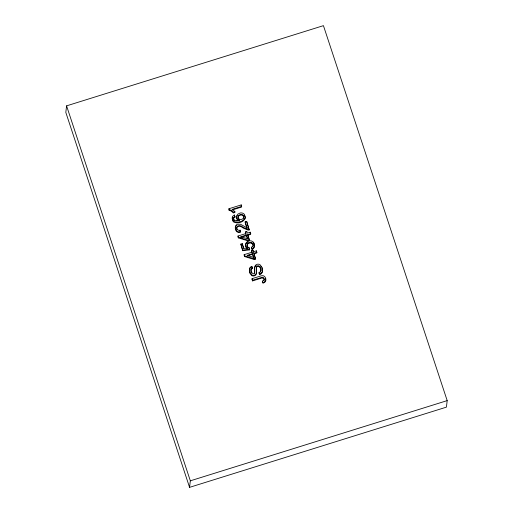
<?xml version="1.0" encoding="UTF-8"?>
<svg xmlns="http://www.w3.org/2000/svg" width="513" height="513" viewBox="0 0 513 513"><rect width="100%" height="100%" fill="white"/><g stroke="black" fill="none" stroke-linecap="round" stroke-linejoin="round"><path stroke-width="0.77" d="M66.581 105.858L65.811 112.385L189.566 487.35L446.419 407.142L447.189 400.615L323.434 25.65L66.581 105.858L190.329 480.822L189.566 487.35M228.952 208.733L229.189 210.336L228.952 208.733L241.225 204.905L241.636 207.028L232.068 210.016M234.377 215.011L234.903 217.089L234.377 215.011L233.005 215.999A3.251 3.181 6.7 0 0 232.254 217.692L233.088 220.616A3.745 3.662 6.7 0 0 234.043 221.526C237.615 223.193 243.079 221.776 244.996 218.224A3.867 3.783 6.7 0 0 245.214 216.948L244.515 214.62A3.719 3.642 6.7 0 0 243.617 213.671A3.61 3.533 6.7 0 0 242.931 213.28L242.149 213.023A4.861 4.758 6.7 0 0 240.142 213.01L237.769 214.165L236.66 216.127A3.45 3.373 6.7 0 0 236.615 217.198L236.775 217.929A3.745 3.668 6.7 0 0 237.551 219.256L237.711 219.417A3.386 3.315 6.7 0 0 238.449 219.968L239.366 220.334L239.289 220.988M241.148 205.559L241.225 204.905M245.932 233.55L238.013 236.025L238.333 237.878L248.061 240.879L249.433 240.45L247.792 234.595L250.722 233.678L250.235 232.203L247.311 233.12L246.772 231.498L245.4 231.927L245.855 234.204L245.4 231.927M238.333 237.878L238.013 236.025M245.208 221.796L247.074 228.33L245.131 222.45L245.208 221.796L246.65 221.347L249.19 229.92A2.815 2.751 6.7 0 1 248.093 230.081L243.656 228.266A36.385 35.615 6.7 0 0 242.341 227.464C240.815 225.758 235.877 225.585 236.968 228.83A2.443 2.392 6.7 0 0 239.686 230.311L240.097 230.157L239.879 230.85M240.097 230.157L240.36 232.376L238.718 232.479M240.828 237.397L240.905 236.743L246.42 235.025L247.657 238.776L240.905 236.743M247.292 248.702L247.369 248.048L243.874 248.427L242.296 243.643L240.86 244.092L242.752 250.71L249.414 249.908L249.215 247.817A2.809 2.745 6.7 0 1 247.253 245.714M242.219 244.297L242.296 243.643M242.752 250.71L240.86 244.092M246.65 221.347L249.19 229.92M246.695 232.152L246.772 231.498M252.082 252.184L244.162 254.653L244.483 256.513L254.211 259.507L255.583 259.078L253.941 253.223L256.872 252.313L256.385 250.838L253.46 251.755L253.384 252.402L252.922 250.132L251.55 250.562L252.005 252.832L251.55 250.562M247.337 238.68L246.42 235.025M244.483 256.513L244.162 254.653M249.433 240.45L247.792 234.595M248.061 240.879L248.138 240.225L249.51 239.795M250.158 232.857L250.235 232.203M250.722 233.678L250.645 234.332L247.715 235.243M249.215 247.817L249.414 249.908M254.211 244.451A5.874 5.746 6.7 0 1 254.333 244.855L254.461 245.631A3.822 3.738 6.7 0 1 252.441 249.215L252.075 249.369L251.434 247.862L252.12 246.849M252.075 249.369L251.511 247.208M252.492 254.307L252.569 253.653L247.054 255.378L253.807 257.411L253.73 258.058L252.492 254.307L247.67 255.814M262.387 269.44L262.316 272.044A3.989 3.899 6.7 0 1 261.79 273.096A4.239 4.149 6.7 0 1 260.476 274.295L259.629 274.679L259.078 272.57L260.418 271.608L260.944 270.332A4.29 4.2 6.7 0 0 260.989 269.633L260.803 268.402A6.124 5.996 6.7 0 0 260.566 267.715L259.668 266.356L258.533 265.76A1.821 1.783 6.7 0 0 257.808 265.779A1.943 1.898 6.7 0 0 257.398 265.926L257.276 265.997A1.629 1.597 6.7 0 0 256.628 266.715L256.571 272.191A4.373 4.277 6.7 0 1 256.468 272.884L256.051 273.936A2.879 2.822 6.7 0 1 254.82 275.013L254.185 275.237A3.213 3.149 6.7 0 1 253.005 275.295L252.518 275.199A3.116 3.052 6.7 0 1 251.819 274.917L249.76 272.3A8.093 7.919 6.7 0 1 249.472 271.345L249.562 268.446A3.411 3.341 6.7 0 1 250.088 267.549A3.79 3.706 6.7 0 1 251.081 266.702L251.819 266.356L252.364 268.491L251.261 269.261A2.212 2.167 6.7 0 0 250.889 269.87L250.985 272.147M253.941 253.223L253.864 253.877L256.795 252.96L256.872 252.313M252.364 268.491L251.819 266.356M254.211 259.507L254.288 258.853L255.66 258.424M265.458 278.553L265.772 280.444A2.783 2.725 6.7 0 1 265.029 282.047C262.457 283.99 262.855 282.503 265.106 281.387A2.783 2.725 6.7 0 0 265.849 279.79C266.093 277.591 264.169 275.122 261.81 275.731A9.503 9.305 6.7 0 0 260.418 276.071L252.088 278.668L252.011 279.322L252.537 280.906L260.957 278.277A6.432 6.297 6.7 0 1 262.47 277.937M252.537 280.906L252.088 278.668M256.308 251.492L256.385 250.838M259.629 274.679L259.078 272.57M262.938 283.182L262.348 281.156L264.092 280.047M254.769 273.134L254.685 267.671M254.743 267.388L255.115 266.42A3.052 2.988 6.7 0 1 255.237 266.215M243.63 218.256L243.598 216.441L242.386 215.3A2.854 2.789 6.7 0 0 240.873 215.12L240.405 215.191A4.989 4.88 6.7 0 0 239.924 215.332L239.238 215.646A2.61 2.559 6.7 0 0 238.365 216.454M244.919 218.878C243.002 222.43 237.538 223.841 233.966 222.18A3.745 3.662 6.7 0 1 233.011 221.263L232.177 218.346A3.251 3.181 6.7 0 1 232.427 217.441A3.225 3.161 6.7 0 1 232.569 217.159M260.45 272.108L260.867 270.979A4.29 4.2 6.7 0 0 260.912 270.287L260.726 269.056A6.124 5.996 6.7 0 0 260.489 268.37L259.591 267.004L258.456 266.414A1.821 1.783 6.7 0 0 257.731 266.433A1.943 1.898 6.7 0 0 257.321 266.58L257.199 266.645A1.629 1.597 6.7 0 0 256.551 267.369L256.494 272.845A4.373 4.277 6.7 0 1 256.391 273.538L255.974 274.59A2.879 2.822 6.7 0 1 254.743 275.667L254.108 275.885A3.213 3.149 6.7 0 1 252.928 275.949L252.441 275.847A3.116 3.052 6.7 0 1 251.742 275.564L249.684 272.954A8.093 7.919 6.7 0 1 249.395 271.999L249.485 269.101A3.411 3.341 6.7 0 1 249.594 268.857M237.186 215.402L236.583 216.781A3.45 3.373 6.7 0 0 236.538 217.852L236.698 218.583A3.745 3.668 6.7 0 0 237.474 219.904L237.634 220.071A3.386 3.315 6.7 0 0 238.372 220.622L238.808 220.827M248.382 242.957L249.074 242.63A4.797 4.694 6.7 0 1 249.568 242.489L249.895 242.425M248.305 243.604L248.997 243.284A4.797 4.694 6.7 0 1 249.491 243.143L249.818 243.079A3.04 2.975 6.7 0 1 251.575 243.277M259.418 273.019L259.001 273.224M252.441 267.837L251.338 268.607A2.212 2.167 6.7 0 0 250.966 269.216L251.319 272.153L253.05 273.73A1.558 1.526 6.7 0 0 253.614 273.724L254.243 273.467A1.398 1.372 6.7 0 0 254.576 273.147L254.698 267.536L255.192 265.772A3.052 2.988 6.7 0 1 256.346 264.625L256.564 264.509A3.7 3.617 6.7 0 1 257.032 264.33A3.418 3.341 6.7 0 1 258.276 264.176L259.052 264.304A3.597 3.52 6.7 0 1 260.04 264.734L262.156 267.619L262.387 271.396A3.989 3.899 6.7 0 1 261.867 272.441A4.239 4.149 6.7 0 1 260.553 273.641L259.706 274.025M252.152 248.715L252.511 248.549A3.822 3.738 6.7 0 0 254.57 244.977M241.713 206.373L232.145 209.362A9.798 9.587 6.7 0 1 234.89 211.766M241.52 237.179L246.343 235.672M252.614 280.258L261.034 277.629A6.432 6.297 6.7 0 1 262.541 277.283M190.329 480.822L447.189 400.615M240.437 231.722L238.795 231.825A3.508 3.437 6.7 0 1 236.352 230.395L235.768 229.343A6.618 6.477 6.7 0 1 235.55 228.715L235.352 227.31A3.52 3.45 6.7 0 1 235.614 226.06A3.758 3.674 6.7 0 1 235.775 225.733A3.386 3.315 6.7 0 1 237.423 224.252L240.52 224.252L245.586 227.022A13.601 13.312 6.7 0 0 245.894 227.188L245.984 227.233A5.175 5.066 6.7 0 0 247.151 227.676M240.95 214.453L240.482 214.537A4.989 4.88 6.7 0 0 240.001 214.678L239.314 214.998A2.61 2.559 6.7 0 0 238.442 215.8M242.829 250.055L249.491 249.254M236.403 220.802L237.705 220.731A12.543 12.274 6.7 0 0 239.359 220.327M238.41 237.224L248.138 240.225M244.56 255.859L254.288 258.853M260.835 266.112L261.22 266.58M253.685 243.329L254.031 243.97M244.438 215.274L244.701 215.742M251.383 273.089L251.107 272.493M262.348 281.156L263.015 282.528M261.842 267.658L262.201 268.677M236.891 229.484L236.756 229.106M252.922 250.132L253.46 251.755M254.115 254.621L255.583 259.078M252.569 253.653L253.807 257.411M242.444 244.983L243.572 248.401M245.778 246.676L245.669 246.285A3.867 3.783 6.7 0 1 245.836 244.034A4.29 4.2 6.7 0 1 246.016 243.681M244.906 216.255L245.137 217.602A3.867 3.783 6.7 0 1 244.919 218.878M254.538 244.977L254.41 244.201A5.874 5.746 6.7 0 0 254.204 243.553L253.627 242.482A3.867 3.783 6.7 0 0 252.422 241.418L251.768 241.11A4.861 4.758 6.7 0 0 248.375 241.142L247.593 241.482A3.912 3.828 6.7 0 0 246.086 243.027A4.29 4.2 6.7 0 0 245.919 243.386A3.867 3.783 6.7 0 0 245.74 245.637L245.855 246.022A4.277 4.187 6.7 0 0 247.381 248.036M236.647 228.503C236.179 225.066 240.533 224.944 242.418 226.817A36.385 35.615 6.7 0 1 243.733 227.612L248.17 229.426A2.815 2.751 6.7 0 0 249.267 229.273M229.215 210.253A7.932 7.766 6.7 0 1 233.287 212.94M234.627 212.19A9.798 9.587 6.7 0 1 234.813 212.42M229.292 209.599A7.932 7.766 6.7 0 1 233.364 212.286M233.966 220.346A2.206 2.155 6.7 0 1 233.671 219.808M233.55 219.288A2.206 2.155 6.7 0 1 233.806 218.044M233.768 218.019A3.129 3.065 6.7 0 1 234.922 217.134M238.616 219.327A2.494 2.443 6.7 0 1 238.263 218.82M238.077 218.339A2.494 2.443 6.7 0 1 238.34 216.441M236.403 220.776A3.655 3.578 6.7 0 1 234.441 220.148M234.46 220.122A2.206 2.155 6.7 0 1 233.883 217.397M233.845 217.365A3.129 3.065 6.7 0 1 234.999 216.48M239.475 219.308A2.802 2.745 6.7 0 0 241.334 219.442C243.701 219.275 244.996 215.64 242.463 214.652A2.854 2.789 6.7 0 0 240.95 214.466M239.494 219.263A2.494 2.443 6.7 0 1 238.417 215.787M235.98 225.944A3.386 3.315 6.7 0 1 236.204 225.682M236.455 225.451A3.386 3.315 6.7 0 1 236.73 225.239M235.698 226.387A3.758 3.674 6.7 0 0 235.538 226.714A3.52 3.45 6.7 0 0 235.275 227.964L235.473 229.369A6.618 6.477 6.7 0 0 235.691 229.997L236.275 231.049A3.508 3.437 6.7 0 0 238.712 232.498M253.089 242.617A3.867 3.783 6.7 0 1 253.409 242.95M246.214 243.335A3.912 3.828 6.7 0 1 246.452 243.021M246.58 242.873A3.912 3.828 6.7 0 1 247.016 242.476M247.17 242.354A3.912 3.828 6.7 0 1 247.516 242.136M247.163 248.587A4.277 4.187 6.7 0 1 245.753 246.682M248.247 248.061A2.809 2.745 6.7 0 1 248.048 247.901M247.696 247.516A2.809 2.745 6.7 0 1 247.542 247.304M247.138 246.375A2.655 2.597 6.7 0 1 248.273 243.56M251.55 243.329A2.52 2.469 6.7 0 1 252.947 246.541M247.215 245.721A2.655 2.597 6.7 0 1 248.35 242.912M249.895 242.431A3.04 2.975 6.7 0 1 251.652 242.623M251.626 242.681A2.52 2.469 6.7 0 1 252.98 245.996A2.61 2.552 6.7 0 1 252.114 246.843M255.378 266.029A3.052 2.988 6.7 0 1 255.698 265.689M255.878 265.535A3.052 2.988 6.7 0 1 256.269 265.279M250.184 268.004A3.79 3.706 6.7 0 1 250.568 267.651M250.78 267.497A3.79 3.706 6.7 0 1 251.004 267.35M249.716 268.626A3.411 3.341 6.7 0 1 250.011 268.196M262.47 277.956A1.828 1.789 6.7 0 1 264.054 280.342M262.547 277.302A1.828 1.789 6.7 0 1 263.99 279.989M233.479 212.196L233.402 212.85L234.851 212.395L234.928 211.741L233.479 212.196"/></g></svg>
